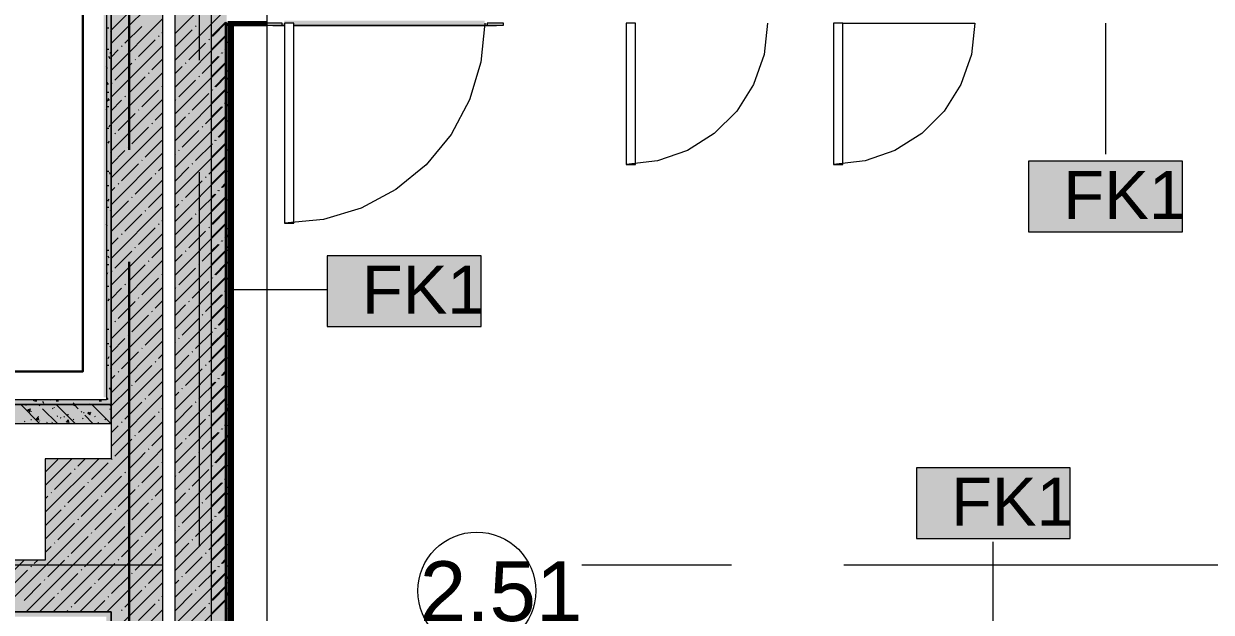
# Model space of a CAD drawing. Header units: millimetres. Extents: x -3817 to 677485, y -22715 to 103890.
# Drawn here: x 411392 to 416431, y 12817 to 15317 of the extents above; entities that cross this region are included whole.
import ezdxf

# ---------------------------------------------------------------- set-up
doc = ezdxf.new("R2010")
doc.units = ezdxf.units.MM
doc.layers.add('PDF _Геометрия', color=7, linetype='Continuous', true_color=0x1d1d1d)
doc.layers.add('PDF _Сплошная заливка', color=7, linetype='Continuous', true_color=0xffffff)
doc.layers.add('PDF _Текст', color=7, linetype='Continuous')
doc.styles.add('PDF GOST-Common', font='arial.ttf')

msp = doc.modelspace()

# ---------------------------------------------------------------- hatches: boundary and pattern name
at = {"layer": 'PDF _Сплошная заливка', "transparency": 33554559}
h = msp.add_hatch(color=256, dxfattribs=at)
h.paths.add_polyline_path([(412189.3, 12319), (412248.6, 12319), (412248.6, 17289.6), (412028.6, 17179.6), (412028.6, 17040.3), (412189.3, 16959.9), (412189.3, 13268.1)], flags=0)
h.paths.add_polyline_path([(412248.6, 17530.3), (412248.6, 17970), (412189.3, 17970), (412189.3, 17559.9)], flags=0)
for points in [[(412252.9, 12319), (412252.9, 16585.1), (412123.6, 16649.8), (412252.9, 16714.4), (412252.9, 17970), (412032.9, 17970), (412032.9, 12319)], [(412248.6, 12519), (412268.6, 12519), (412268.6, 15309), (412248.6, 15309), (412248.6, 13268.1)], [(412252.9, 12519), (412272.9, 12519), (412272.9, 15309), (412252.9, 15309), (412252.9, 14386.7)], [(411762.9, 13619), (411762.9, 13699), (408882.9, 13699), (408882.9, 13659), (408877.9, 13659), (408877.9, 13699), (408339.1, 13699), (408327.5, 13679), (408292.9, 13699), (408287.9, 13699), (408287.9, 13659), (408282.9, 13659), (408282.9, 13699), (408262.9, 13699), (408262.9, 13619), (410521, 13619)], [(411482.9, 12819), (411982.9, 12819), (411982.9, 13469), (411482.9, 13469), (411482.9, 13039)], [(411741.9, 12799), (411742.9, 12799), (411742.9, 12819), (407612.9, 12819), (407612.9, 12799), (410521, 12799)], [(411742.9, 6184), (411762.9, 6184), (411762.9, 12819), (411742.9, 12819), (411742.9, 6185)]]:
    msp.add_hatch(color=256, dxfattribs=at).paths.add_polyline_path(points)
at = {"layer": 'PDF _Сплошная заливка', "true_color": 0x494949, "transparency": 33554559}
h = msp.add_hatch(color=251, dxfattribs=at)
h.paths.add_polyline_path([(413148.6, 15309), (413358.6, 15311), (413358.6, 15319), (413348.6, 15319), (413348.6, 15329), (412498.6, 15329), (412498.6, 15319), (412538.6, 15319), (412538.6, 15309)], flags=0)
h.paths.add_polyline_path([(412448.6, 15309), (412498.6, 15309), (412498.6, 15319), (412488.6, 15319), (412488.6, 15311), (412448.6, 15311)], flags=0)
at = {"layer": 'PDF _Сплошная заливка', "transparency": 33554559}
h = msp.add_hatch(color=256, dxfattribs=at)
h.paths.add_polyline_path([(408282.9, 13699), (408293, 13699.2), (408304.4, 13719), (408262.9, 13719), (408262.9, 13699)], flags=0)
h.paths.add_polyline_path([(411762.9, 13699), (411762.9, 13719), (408350.6, 13719), (408339.1, 13699), (410521, 13699)], flags=0)

# ---------------------------------------------------------------- linework, layer by layer
at = {"layer": 'PDF _Геометрия', "color": 7, "lineweight": 9}
for points in [[(412189.3, 5220.1), (412189.3, 16959.9), (411889.3, 17109.9), (412489.3, 17409.9), (412189.3, 17559.9), (412189.3, 29299.8)], [(412423.6, 29299.8), (412423.6, 17099.8), (412723.6, 16949.8), (412123.6, 16649.8), (412423.6, 16499.8), (412423.6, 4299.8)], [(415983.2, 15318.5), (415983.2, 14762.7)], [(412269.1, 14188.3), (412680.1, 14188.3)], [(411762.9, 13469), (411482.9, 13469), (411482.9, 13039)], [(411982.9, 12819), (411982.9, 13469)], [(415506.6, 12539.5), (415506.6, 13116.2)], [(411482.9, 12819), (411762.9, 12819)]]:
    msp.add_lwpolyline(points, dxfattribs=at)
at = {"layer": 'PDF _Геометрия', "color": 9, "lineweight": 9, "true_color": 0xc0c0c0}
for points in [[(411982.9, 13469), (411982.9, 17069), (411982.9, 17449), (411982.9, 19308.3)], [(412272.9, 19210), (412272.9, 19328.3), (412252.9, 19328.3), (412252.9, 19189), (412272.9, 19189), (412423.6, 19189), (412252.9, 19189), (412252.9, 19308.3), (412032.9, 19308.3), (412032.9, 18198), (412032.9, 17998), (412032.9, 12319), (412252.9, 12319), (412252.9, 15319), (412262.9, 15319)], [(410012.9, 17481), (410012.9, 17469), (411462.9, 17469), (411462.9, 17069), (411462.9, 17049), (411742.9, 17049), (411742.9, 13719), (408350.6, 13719)], [(412189.3, 12319), (412248.6, 12319), (412248.6, 15319), (412258.6, 15319)], [(408262.9, 13619), (411762.9, 13619), (411762.9, 13469)], [(411482.9, 13039), (408132.9, 13039), (408132.9, 12819), (411482.9, 12819)], [(411762.9, 12819), (411762.9, 6184), (411762.9, 12819), (411742.9, 12819), (407632.9, 12819)], [(411382.9, 5689), (408132.9, 5689), (408132.9, 5669), (411382.9, 5669), (411402.9, 5669), (411402.9, 6164), (411762.9, 6164), (411762.9, 5969), (411982.9, 5969), (411982.9, 12819)]]:
    msp.add_lwpolyline(points, dxfattribs=at)
for points in [[(411482.9, 17489), (411482.9, 17569), (411762.9, 17569), (411762.9, 17449), (411762.9, 17069), (411762.9, 13719), (411762.9, 17069), (411742.9, 17069), (411482.9, 17069)], [(412268.6, 12519), (412268.6, 15309), (412248.6, 15309), (412248.6, 12519)], [(412272.9, 12519), (412272.9, 15309), (412252.9, 15309), (412252.9, 12519)], [(411762.9, 13699), (408339.1, 13699)]]:
    msp.add_lwpolyline(points, close=True, dxfattribs=at)
at = {"layer": 'PDF _Геометрия', "color": 231, "lineweight": 30, "true_color": 0xff80c0}
msp.add_lwpolyline([(411362.9, 17369), (408402.7, 17369), (408402.7, 13839), (411642.9, 13839), (411642.9, 16949), (411362.9, 16949)], close=True, dxfattribs=at)
at = {"layer": 'PDF _Геометрия', "color": 253, "lineweight": 9, "true_color": 0xaaaaaa}
for points in [[(412138.6, 15162.3), (412138.6, 15797.3)], [(411838.6, 14780.9), (411838.6, 15415.9)], [(411842.9, 14780.9), (411842.9, 15415.9)], [(413348.6, 15319), (413332.3, 15153.2), (413283.9, 14993.7), (413205.4, 14846.8), (413099.7, 14718), (412970.9, 14612.3), (412823.9, 14533.7), (412664.5, 14485.3), (412498.6, 14469)], [(414548.6, 15319), (414533.6, 15185.5), (414489.2, 15058.7), (414417.7, 14944.9), (414322.7, 14849.9), (414209, 14778.4), (414082.1, 14734), (413948.6, 14719)], [(414868.6, 15319), (415428.6, 15319), (415413.6, 15185.5), (415369.2, 15058.7), (415297.7, 14944.9), (415202.7, 14849.9), (415089, 14778.4), (414962.2, 14734), (414828.6, 14719)], [(412138.6, 13098.6), (412138.6, 14686.1)], [(411838.6, 12717.2), (411838.6, 14304.7)], [(411842.9, 12717.2), (411842.9, 14304.7)], [(407455, 13019), (409482.9, 13019), (411982.9, 13019)], [(413761, 13019), (414396, 13019)], [(414872.2, 13019), (416459.7, 13019)]]:
    msp.add_lwpolyline(points, dxfattribs=at)
at = {"layer": 'PDF _Геометрия', "lineweight": 9}
for points in [[(412032.9, 15274.2), (412252.9, 15494.2)], [(411762.9, 15232.3), (411982.9, 15452.3)], [(412032.9, 15160.1), (412252.9, 15380.1)], [(411762.9, 15118.2), (411982.9, 15338.2)], [(411764.9, 15291.3), (411836.2, 15362.6)], [(412189.3, 15263.8), (412248.6, 15323.1)], [(412192.6, 15262.8), (412252.9, 15323.1)], [(411821.9, 15234.3), (411893.2, 15305.5)], [(411978.7, 15277), (411982.9, 15281.2)], [(412035.7, 15220), (412107, 15291.3)], [(412121.3, 15305.5), (412123.6, 15307.9)], [(411762.9, 15004.2), (411982.9, 15224.2)], [(411807.6, 15220), (411810, 15222.4)], [(411878.9, 15177.2), (411950.2, 15248.5)], [(411964.5, 15262.8), (411966.8, 15265.1)], [(412032.9, 15046.1), (412252.9, 15266.1)], [(412092.8, 15163), (412164, 15234.3)], [(412178.3, 15248.5), (412180.7, 15250.9)], [(412189.3, 15206.7), (412248.6, 15266.1)], [(411762.9, 15175.2), (411793.4, 15205.7)], [(412149.8, 15105.9), (412221.1, 15177.2)], [(412189.3, 15149.7), (412216.8, 15177.2)], [(412231.1, 15191.5), (412233.4, 15193.9)], [(412235.3, 15191.5), (412237.7, 15193.9)], [(412245.3, 15205.7), (412248.6, 15209)], [(412249.6, 15205.7), (412252.9, 15209)], [(411779.1, 15077.4), (411850.4, 15148.7)], [(411864.7, 15163), (411867, 15165.3)], [(411935.9, 15120.2), (411982.9, 15167.1)], [(412032.9, 14932), (412252.9, 15152)], [(412032.9, 15103.1), (412064.3, 15134.5)], [(412078.5, 15148.7), (412080.9, 15151.1)], [(412189.3, 15092.7), (412248.6, 15152)], [(411762.9, 14890.1), (411982.9, 15110.1)], [(411836.2, 15020.4), (411907.4, 15091.7)], [(411921.7, 15105.9), (411924.1, 15108.3)], [(412050, 15006.2), (412121.3, 15077.4)], [(412135.5, 15091.7), (412137.9, 15094.1)], [(412202.6, 15048.9), (412248.6, 15095)], [(412206.8, 15048.9), (412252.9, 15095)], [(411764.9, 15063.2), (411767.2, 15065.6)], [(411893.2, 14963.4), (411964.5, 15034.7)], [(411978.7, 15048.9), (411981.1, 15051.3)], [(412032.9, 14818), (412252.9, 15038)], [(412107, 14949.1), (412178.3, 15020.4)], [(412189.3, 14978.6), (412248.6, 15038)], [(412192.6, 15034.7), (412194.9, 15037)], [(411762.9, 14776.1), (411982.9, 14996.1)], [(411762.9, 14947.1), (411807.6, 14991.9)], [(411821.9, 15006.2), (411824.3, 15008.5)], [(412035.7, 14991.9), (412038.1, 14994.3)], [(412245.3, 14977.6), (412247.7, 14980)], [(412249.6, 14977.6), (412252, 14980)], [(411793.4, 14863.6), (411864.7, 14934.9)], [(411878.9, 14949.1), (411881.3, 14951.5)], [(411950.2, 14906.4), (411982.9, 14939)], [(412032.9, 14703.9), (412252.9, 14923.9)], [(412032.9, 14875), (412078.5, 14920.6)], [(412092.8, 14934.9), (412095.1, 14937.2)], [(412164, 14892.1), (412235.3, 14963.4)], [(412189.3, 14921.6), (412231.1, 14963.4)], [(412189.3, 14864.6), (412248.6, 14923.9)], [(411762.9, 14662), (411982.9, 14882)], [(411850.4, 14806.6), (411921.7, 14877.8)], [(411935.9, 14892.1), (411938.3, 14894.5)], [(412149.8, 14877.8), (412152.2, 14880.2)], [(412216.8, 14835.1), (412248.6, 14866.9)], [(412221.1, 14835.1), (412252.9, 14866.9)], [(411762.9, 14833.1), (411764.9, 14835.1)], [(411779.1, 14849.3), (411781.5, 14851.7)], [(411907.4, 14749.5), (411978.7, 14820.8)], [(412064.3, 14792.3), (412135.5, 14863.6)], [(412202.6, 14820.8), (412204.9, 14823.2)], [(412206.8, 14820.8), (412209.2, 14823.2)], [(411762.9, 14719), (411821.9, 14778.1)], [(411762.9, 14548), (411982.9, 14768)], [(411836.2, 14792.3), (411838.5, 14794.7)], [(412032.9, 14589.9), (412252.9, 14809.9)], [(412050, 14778.1), (412052.4, 14780.4)], [(412121.3, 14735.3), (412192.6, 14806.6)], [(412189.3, 14750.5), (412248.6, 14809.9)], [(411807.6, 14649.8), (411878.9, 14721)], [(411893.2, 14735.3), (411895.5, 14737.7)], [(412032.9, 14760.9), (412035.7, 14763.8)], [(412107, 14721), (412109.4, 14723.4)], [(412178.3, 14678.3), (412249.6, 14749.5)], [(412189.3, 14693.5), (412245.3, 14749.5)], [(411864.7, 14592.7), (411935.9, 14664)], [(411950.2, 14678.3), (411952.6, 14680.6)], [(411964.5, 14692.5), (411982.9, 14710.9)], [(412032.9, 14646.9), (412092.8, 14706.8)], [(412032.9, 14475.8), (412252.9, 14695.8)], [(412164, 14664), (412166.4, 14666.4)], [(412189.3, 14636.5), (412248.6, 14695.8)], [(411762.9, 14433.9), (411982.9, 14653.9)], [(411762.9, 14605), (411779.1, 14621.2)], [(411793.4, 14635.5), (411795.8, 14637.9)], [(412078.5, 14578.5), (412149.8, 14649.8)], [(412231.1, 14621.2), (412248.6, 14638.8)], [(412235.3, 14621.2), (412252.9, 14638.8)], [(411764.9, 14492.9), (411836.2, 14564.2)], [(411850.4, 14578.5), (411852.8, 14580.8)], [(411921.7, 14535.7), (411982.9, 14596.9)], [(412032.9, 14361.8), (412252.9, 14581.8)], [(412064.3, 14564.2), (412066.6, 14566.6)], [(412135.5, 14521.4), (412206.8, 14592.7)], [(412189.3, 14579.5), (412202.6, 14592.7)], [(412189.3, 14522.4), (412248.6, 14581.8)], [(412216.8, 14607), (412219.2, 14609.4)], [(412221.1, 14607), (412223.4, 14609.4)], [(411762.9, 14319.9), (411982.9, 14539.9)], [(411907.4, 14521.4), (411909.8, 14523.8)], [(412032.9, 14532.9), (412050, 14550)], [(412189.3, 14465.4), (412248.6, 14524.8)], [(412192.6, 14464.4), (412252.9, 14524.8)], [(411821.9, 14435.9), (411893.2, 14507.2)], [(411964.5, 14464.4), (411966.8, 14466.8)], [(411978.7, 14478.7), (411982.9, 14482.9)], [(412032.9, 14247.7), (412252.9, 14467.7)], [(412035.7, 14421.7), (412107, 14492.9)], [(412121.3, 14507.2), (412123.6, 14509.6)], [(412189.3, 14408.4), (412248.6, 14467.7)], [(411762.9, 14205.8), (411982.9, 14425.8)], [(411807.6, 14421.7), (411810, 14424)], [(411878.9, 14378.9), (411950.2, 14450.2)], [(412092.8, 14364.6), (412164, 14435.9)], [(412178.3, 14450.2), (412180.7, 14452.5)], [(411762.9, 14376.9), (411793.4, 14407.4)], [(411864.7, 14364.6), (411867, 14367)], [(411935.9, 14321.9), (411982.9, 14368.8)], [(412149.8, 14307.6), (412221.1, 14378.9)], [(412189.3, 14351.4), (412216.8, 14378.9)], [(412231.1, 14393.1), (412233.4, 14395.5)], [(412235.3, 14393.1), (412237.7, 14395.5)], [(412245.3, 14407.4), (412248.6, 14410.7)], [(412249.6, 14407.4), (412252.9, 14410.7)], [(411762.9, 14091.8), (411982.9, 14311.8)], [(411779.1, 14279.1), (411850.4, 14350.4)], [(412032.9, 14133.7), (412252.9, 14353.7)], [(412032.9, 14304.8), (412064.3, 14336.1)], [(412078.5, 14350.4), (412080.9, 14352.7)], [(412189.3, 14294.3), (412248.6, 14353.7)], [(411764.9, 14264.8), (411767.2, 14267.2)], [(411836.2, 14222.1), (411907.4, 14293.3)], [(411921.7, 14307.6), (411924.1, 14310)], [(412050, 14207.8), (412121.3, 14279.1)], [(412135.5, 14293.3), (412137.9, 14295.7)], [(412202.6, 14250.6), (412248.6, 14296.7)], [(412206.8, 14250.6), (412252.9, 14296.7)], [(411893.2, 14165), (411964.5, 14236.3)], [(411978.7, 14250.6), (411981.1, 14252.9)], [(412032.9, 14019.6), (412252.9, 14239.6)], [(412107, 14150.8), (412178.3, 14222.1)], [(412189.3, 14180.3), (412248.6, 14239.6)], [(412192.6, 14236.3), (412194.9, 14238.7)], [(411762.9, 13977.7), (411982.9, 14197.7)], [(411762.9, 14148.8), (411807.6, 14193.6)], [(411821.9, 14207.8), (411824.3, 14210.2)], [(412035.7, 14193.6), (412038.1, 14195.9)], [(412164, 14093.8), (412235.3, 14165)], [(412189.3, 14123.3), (412231.1, 14165)], [(412245.3, 14179.3), (412247.7, 14181.7)], [(412249.6, 14179.3), (412252, 14181.7)], [(411793.4, 14065.2), (411864.7, 14136.5)], [(411878.9, 14150.8), (411881.3, 14153.2)], [(411950.2, 14108), (411982.9, 14140.7)], [(412032.9, 13905.6), (412252.9, 14125.6)], [(412032.9, 14076.7), (412078.5, 14122.3)], [(412092.8, 14136.5), (412095.1, 14138.9)], [(412189.3, 14066.2), (412248.6, 14125.6)], [(411762.9, 13863.7), (411982.9, 14083.7)], [(411850.4, 14008.2), (411921.7, 14079.5)], [(411935.9, 14093.8), (411938.3, 14096.1)], [(412064.3, 13994), (412135.5, 14065.2)], [(412149.8, 14079.5), (412152.2, 14081.9)], [(412216.8, 14036.7), (412248.6, 14068.6)], [(412221.1, 14036.7), (412252.9, 14068.6)], [(411762.9, 14034.8), (411764.9, 14036.7)], [(411779.1, 14051), (411781.5, 14053.4)], [(411907.4, 13951.2), (411978.7, 14022.5)], [(412032.9, 13791.5), (412252.9, 14011.5)], [(412189.3, 13952.2), (412248.6, 14011.5)], [(412202.6, 14022.5), (412204.9, 14024.9)], [(412206.8, 14022.5), (412209.2, 14024.9)], [(411762.9, 13920.7), (411821.9, 13979.7)], [(411762.9, 13749.6), (411982.9, 13969.6)], [(411836.2, 13994), (411838.5, 13996.3)], [(412032.9, 13962.6), (412035.7, 13965.5)], [(412050, 13979.7), (412052.4, 13982.1)], [(412121.3, 13936.9), (412192.6, 14008.2)], [(411807.6, 13851.4), (411878.9, 13922.7)], [(411893.2, 13936.9), (411895.5, 13939.3)], [(411964.5, 13894.2), (411982.9, 13912.6)], [(412032.9, 13848.6), (412092.8, 13908.4)], [(412107, 13922.7), (412109.4, 13925.1)], [(412178.3, 13879.9), (412249.6, 13951.2)], [(412189.3, 13895.2), (412245.3, 13951.2)], [(411864.7, 13794.4), (411935.9, 13865.7)], [(411950.2, 13879.9), (411952.6, 13882.3)], [(412032.9, 13677.5), (412252.9, 13897.5)], [(412164, 13865.7), (412166.4, 13868)], [(412189.3, 13838.2), (412248.6, 13897.5)], [(411762.9, 13635.6), (411982.9, 13855.6)], [(411762.9, 13806.7), (411779.1, 13822.9)], [(411793.4, 13837.2), (411795.8, 13839.5)], [(412078.5, 13780.1), (412149.8, 13851.4)], [(412216.8, 13808.6), (412219.2, 13811)], [(412221.1, 13808.6), (412223.4, 13811)], [(412231.1, 13822.9), (412248.6, 13840.5)], [(412235.3, 13822.9), (412252.9, 13840.5)], [(411764.9, 13694.6), (411836.2, 13765.9)], [(411850.4, 13780.1), (411852.8, 13782.5)], [(411921.7, 13737.4), (411982.9, 13798.6)], [(412032.9, 13563.4), (412252.9, 13783.4)], [(412064.3, 13765.9), (412066.6, 13768.2)], [(412135.5, 13723.1), (412206.8, 13794.4)], [(412189.3, 13781.1), (412202.6, 13794.4)], [(412189.3, 13724.1), (412248.6, 13783.4)], [(411762.9, 13521.5), (411982.9, 13741.5)], [(411821.9, 13637.6), (411893.2, 13708.8)], [(411907.4, 13723.1), (411909.8, 13725.5)], [(412032.9, 13734.5), (412050, 13751.6)], [(412121.3, 13708.8), (412123.6, 13711.2)], [(412189.3, 13667.1), (412248.6, 13726.4)], [(412192.6, 13666.1), (412252.9, 13726.4)], [(411964.5, 13666.1), (411966.8, 13668.4)], [(411978.7, 13680.3), (411982.9, 13684.5)], [(412032.9, 13449.4), (412252.9, 13669.4)], [(412035.7, 13623.3), (412107, 13694.6)], [(412189.3, 13610.1), (412248.6, 13669.4)], [(411482.9, 13127.5), (411824.4, 13469), (411982.9, 13627.5)], [(411762.9, 13578.6), (411793.4, 13609.1)], [(411807.6, 13623.3), (411810, 13625.7)], [(411878.9, 13580.5), (411950.2, 13651.8)], [(412092.8, 13566.3), (412164, 13637.6)], [(412178.3, 13651.8), (412180.7, 13654.2)], [(412245.3, 13609.1), (412248.6, 13612.4)], [(412249.6, 13609.1), (412252.9, 13612.4)], [(411864.7, 13566.3), (411867, 13568.7)], [(411935.9, 13523.5), (411982.9, 13570.5)], [(412032.9, 13335.3), (412252.9, 13555.3)], [(412149.8, 13509.3), (412221.1, 13580.5)], [(412189.3, 13553), (412216.8, 13580.5)], [(412189.3, 13496), (412248.6, 13555.3)], [(412231.1, 13594.8), (412233.4, 13597.2)], [(412235.3, 13594.8), (412237.7, 13597.2)], [(411288.5, 12819), (411482.9, 13013.4), (411938.5, 13469), (411982.9, 13513.4)], [(411779.1, 13480.7), (411850.4, 13552)], [(411921.7, 13509.3), (411924.1, 13511.6)], [(412032.9, 13506.4), (412064.3, 13537.8)], [(412078.5, 13552), (412080.9, 13554.4)], [(411482.9, 13355.6), (411596.3, 13469)], [(411482.9, 13241.5), (411710.4, 13469)], [(411482.9, 13412.6), (411536.8, 13466.5)], [(411622.3, 13438), (411653.3, 13469)], [(411764.9, 13466.5), (411767.2, 13468.9)], [(411836.2, 13423.7), (411881.4, 13469), (411907.4, 13495)], [(411978.7, 13452.2), (411981.1, 13454.6)], [(412050, 13409.5), (412121.3, 13480.7)], [(412135.5, 13495), (412137.9, 13497.4)], [(412202.6, 13452.2), (412248.6, 13498.3)], [(412206.8, 13452.2), (412252.9, 13498.3)], [(411522.5, 13338.2), (411593.8, 13409.5)], [(411608.1, 13423.7), (411610.4, 13426.1)], [(411679.3, 13381), (411750.6, 13452.2)], [(411821.9, 13409.5), (411824.3, 13411.8)], [(411893.2, 13366.7), (411964.5, 13438)], [(412032.9, 13221.3), (412252.9, 13441.3)], [(412107, 13352.4), (412178.3, 13423.7)], [(412189.3, 13382), (412248.6, 13441.3)], [(412192.6, 13438), (412194.9, 13440.3)], [(411402.5, 12819), (411482.9, 12899.4), (411982.9, 13399.4)], [(411665.1, 13366.7), (411667.5, 13369.1)], [(411736.4, 13323.9), (411807.6, 13395.2)], [(411878.9, 13352.4), (411881.3, 13354.8)], [(412035.7, 13395.2), (412038.1, 13397.6)], [(412164, 13295.4), (412235.3, 13366.7)], [(412189.3, 13324.9), (412231.1, 13366.7)], [(412245.3, 13381), (412247.7, 13383.3)], [(412249.6, 13381), (412252, 13383.3)], [(411482.9, 13298.6), (411494, 13309.7)], [(411508.3, 13323.9), (411510.6, 13326.3)], [(411579.5, 13281.2), (411650.8, 13352.4)], [(411722.1, 13309.7), (411724.5, 13312)], [(411793.4, 13266.9), (411864.7, 13338.2)], [(411950.2, 13309.7), (411982.9, 13342.4)], [(412032.9, 13107.2), (412252.9, 13327.2)], [(412032.9, 13278.3), (412078.5, 13323.9)], [(412092.8, 13338.2), (412095.1, 13340.6)], [(412189.5, 13268.1), (412248.6, 13327.2)], [(411516.6, 12819), (411982.9, 13285.3)], [(411565.3, 13266.9), (411567.7, 13269.3)], [(411636.6, 13224.1), (411707.8, 13295.4)], [(411779.1, 13252.6), (411781.5, 13255)], [(411850.4, 13209.9), (411921.7, 13281.2)], [(411935.9, 13295.4), (411938.3, 13297.8)], [(412064.3, 13195.6), (412135.5, 13266.9)], [(412149.8, 13281.2), (412152.2, 13283.5)], [(412216.8, 13238.4), (412248.6, 13270.2)], [(412221.1, 13238.4), (412252.9, 13270.2)], [(411482.9, 13184.5), (411551, 13252.6)], [(411622.3, 13209.9), (411624.7, 13212.3)], [(411693.6, 13167.1), (411764.9, 13238.4)], [(411907.4, 13152.9), (411978.7, 13224.1)], [(412032.9, 12993.2), (412252.9, 13213.2)], [(412121.3, 13138.6), (412192.6, 13209.9)], [(412189.3, 13153.9), (412248.6, 13213.2)], [(412202.6, 13224.1), (412204.9, 13226.5)], [(412206.8, 13224.1), (412209.2, 13226.5)], [(411536.8, 13124.3), (411608.1, 13195.6)], [(411630.6, 12819), (411982.9, 13171.3)], [(411679.3, 13152.9), (411681.7, 13155.2)], [(411750.6, 13110.1), (411821.9, 13181.4)], [(411836.2, 13195.6), (411838.5, 13198)], [(412032.9, 13164.3), (412035.7, 13167.1)], [(412050, 13181.4), (412052.4, 13183.7)], [(412178.3, 13081.6), (412249.6, 13152.9)], [(412189.3, 13096.8), (412245.3, 13152.9)], [(411522.5, 13110.1), (411524.9, 13112.5)], [(411593.8, 13067.3), (411665.1, 13138.6)], [(411807.6, 13053.1), (411878.9, 13124.3)], [(411893.2, 13138.6), (411895.5, 13141)], [(411964.5, 13095.8), (411982.9, 13114.3)], [(412032.9, 13050.2), (412092.8, 13110.1)], [(412107, 13124.3), (412109.4, 13126.7)], [(411482.9, 13070.5), (411508.3, 13095.8)], [(411579.5, 13053.1), (411581.9, 13055.4)], [(411650.8, 13010.3), (411722.1, 13081.6)], [(411736.4, 13095.8), (411738.7, 13098.2)], [(411744.7, 12819), (411982.9, 13057.2)], [(411864.7, 12996), (411935.9, 13067.3)], [(411950.2, 13081.6), (411952.6, 13083.9)], [(412032.9, 12879.1), (412252.9, 13099.1)], [(412078.5, 12981.8), (412149.8, 13053.1)], [(412164, 13067.3), (412166.4, 13069.7)], [(412189.3, 13039.8), (412248.6, 13099.1)], [(411174.4, 12819), (411394.4, 13039)], [(411422.7, 13010.3), (411425.1, 13012.7)], [(411437, 13024.5), (411451.4, 13039)], [(411494, 12967.5), (411565.3, 13038.8)], [(411707.8, 12953.3), (411779.1, 13024.5)], [(411793.4, 13038.8), (411795.8, 13041.2)], [(412216.8, 13010.3), (412219.2, 13012.7)], [(412221.1, 13010.3), (412223.4, 13012.7)], [(412231.1, 13024.5), (412248.6, 13042.1)], [(412235.3, 13024.5), (412252.9, 13042.1)], [(411337.2, 12924.8), (411408.5, 12996)], [(411479.7, 12953.3), (411482.1, 12955.6)], [(411551, 12910.5), (411622.3, 12981.8)], [(411636.6, 12996), (411638.9, 12998.4)], [(411764.9, 12896.2), (411836.2, 12967.5)], [(411850.4, 12981.8), (411852.8, 12984.2)], [(411921.7, 12939), (411982.9, 13000.2)], [(412032.9, 12765.1), (412252.9, 12985.1)], [(412032.9, 12936.2), (412050, 12953.3)], [(412064.3, 12967.5), (412066.6, 12969.9)], [(412135.5, 12924.8), (412206.8, 12996)], [(412189.3, 12982.8), (412202.6, 12996)], [(412189.3, 12925.8), (412248.6, 12985.1)], [(411394.2, 12867.7), (411465.5, 12939)], [(411608.1, 12853.5), (411679.3, 12924.8)], [(411693.6, 12939), (411696, 12941.4)], [(411762.9, 12723.2), (411858.7, 12819), (411982.9, 12943.2)], [(411821.9, 12839.2), (411893.2, 12910.5)], [(411907.4, 12924.8), (411909.8, 12927.1)], [(412121.3, 12910.5), (412123.6, 12912.9)], [(412189.3, 12868.7), (412248.6, 12928.1)], [(412192.6, 12867.7), (412252.9, 12928.1)], [(411459.5, 12819), (411482.9, 12842.4), (411522.5, 12882)], [(411536.8, 12896.2), (411539.1, 12898.6)], [(411687.6, 12819), (411736.4, 12867.7)], [(411750.6, 12882), (411753, 12884.4)], [(411878.9, 12782.2), (411915.7, 12819), (411950.2, 12853.5)], [(411964.5, 12867.7), (411966.8, 12870.1)], [(411978.7, 12882), (411982.9, 12886.2)], [(412032.9, 12651), (412252.9, 12871)], [(412035.7, 12825), (412107, 12896.2)], [(412178.3, 12853.5), (412180.7, 12855.8)], [(412189.3, 12811.7), (412248.6, 12871)], [(411573.6, 12819), (411579.5, 12825)], [(411593.8, 12839.2), (411596.2, 12841.6)], [(411762.9, 12609.1), (411972.8, 12819), (411982.9, 12829.1)], [(411807.6, 12825), (411810, 12827.3)], [(412092.8, 12767.9), (412164, 12839.2)]]:
    msp.add_lwpolyline(points, dxfattribs=at)
at = {"layer": 'PDF _Геометрия', "color": 231, "lineweight": 70, "true_color": 0xff80c0}
for points in [[(412258.6, 15319), (412258.6, 15318), (412268.6, 15318), (412268.6, 12519), (412269.6, 12519), (412269.6, 15318), (412418.6, 15318)], [(412262.9, 15319), (412262.9, 15318), (412272.9, 15318), (412272.9, 12519), (412273.9, 12519), (412273.9, 15318), (412422.9, 15318)]]:
    msp.add_lwpolyline(points, dxfattribs=at)
at = {"layer": 'PDF _Геометрия', "color": 253, "lineweight": 13, "true_color": 0xaaaaaa}
for points in [[(412488.6, 15319), (412418.6, 15319), (412418.6, 15311), (412488.6, 15311)], [(412498.6, 14469), (412538.6, 14469), (412538.6, 15319), (412498.6, 15319)], [(413358.6, 15319), (413358.6, 15311), (413428.6, 15311), (413428.6, 15319)], [(413948.6, 14719), (413988.6, 14719), (413988.6, 15319), (413948.6, 15319)], [(414828.6, 14719), (414868.6, 14719), (414868.6, 15319), (414828.6, 15319)]]:
    msp.add_lwpolyline(points, close=True, dxfattribs=at)
msp.add_lwpolyline([(412422.9, 15319), (412422.9, 15311)], dxfattribs=at)
at = {"layer": 'PDF _Геометрия', "color": 253, "lineweight": 9, "true_color": 0x9b9b9b}
for points in [[(411743, 15299.7), (411753, 15299.7)], [(411762.9, 15283.1), (411760.9, 15286.4)], [(412256.9, 15238.8), (412266.9, 15238.8)], [(412261.1, 15238.8), (412271.2, 15238.8)], [(411743, 15208.3), (411753, 15208.3)], [(411758.9, 15168.1), (411753.9, 15176.8)], [(411762.9, 15198.5), (411758.3, 15190.6)], [(412268.6, 15192.2), (412267.5, 15194.2)], [(412272.9, 15192.2), (412271.7, 15194.2)], [(411747.7, 15126.4), (411742.9, 15134.8)], [(411751.8, 15058.4), (411746.8, 15067.1)], [(412250.2, 15102.2), (412248.6, 15104.9)], [(412257.6, 15087.4), (412252.6, 15078.7)], [(412254.4, 15102.2), (412252.9, 15104.9)], [(412261.9, 15087.4), (412256.8, 15078.7)], [(412256.9, 15116.8), (412266.9, 15116.8)], [(412261.1, 15116.8), (412271.2, 15116.8)], [(411743, 15025.4), (411753, 15025.4)], [(412256.9, 15025.4), (412266.9, 15025.4)], [(412261.1, 15025.4), (412271.2, 15025.4)], [(412268.6, 15045.6), (412263.7, 15037.1)], [(412272.9, 15045.6), (412268, 15037.1)], [(411751.1, 14995.2), (411746, 14986.5)], [(411755.9, 14990.4), (411750.9, 14999.1)], [(412258.4, 14966.2), (412253.3, 14974.9)], [(412262.6, 14966.2), (412257.6, 14974.9)], [(411744.7, 14948.7), (411742.9, 14951.9)], [(411743, 14964.4), (411753, 14964.4)], [(411743, 14873), (411753, 14873)], [(411758.1, 14885.5), (411753.1, 14876.8)], [(412256.9, 14903.5), (412266.9, 14903.5)], [(412261.1, 14903.5), (412271.2, 14903.5)], [(411754.1, 14817.5), (411749, 14808.8)], [(412268.6, 14862.7), (412266.7, 14859.4)], [(412272.9, 14862.7), (412271, 14859.4)], [(411762.9, 14771.8), (411760.2, 14767.1)], [(412256.9, 14781.6), (412266.9, 14781.6)], [(412261.1, 14781.6), (412271.2, 14781.6)], [(411743, 14690.1), (411753, 14690.1)], [(411761.1, 14676.6), (411756.1, 14685.3)], [(412256.9, 14690.1), (412266.9, 14690.1)], [(412261.1, 14690.1), (412271.2, 14690.1)], [(411743, 14629.2), (411753, 14629.2)], [(412268.6, 14618.9), (412265.6, 14613.6)], [(412272.9, 14618.9), (412269.9, 14613.6)], [(411753, 14571.7), (411747.9, 14563)], [(412256.9, 14568.2), (412266.9, 14568.2)], [(412261.1, 14568.2), (412271.2, 14568.2)], [(412267.6, 14584.3), (412262.6, 14593.1)], [(412271.9, 14584.4), (412266.8, 14593.1)], [(411743, 14537.7), (411753, 14537.7)], [(411762.9, 14528), (411759.1, 14521.4)], [(412268.6, 14521.6), (412266.7, 14525)], [(412272.9, 14521.6), (412270.9, 14525)], [(411746.9, 14457.3), (411742.9, 14464.3)], [(412258.4, 14418.3), (412253.4, 14409.5)], [(412256.9, 14446.3), (412266.9, 14446.3)], [(412262.7, 14418.3), (412257.6, 14409.5)], [(412264.6, 14406.6), (412259.6, 14415.4)], [(412261.1, 14446.3), (412271.2, 14446.3)], [(412268.9, 14406.6), (412263.9, 14415.4)], [(412253.5, 14365), (412248.6, 14373.4)], [(412257.7, 14365), (412252.9, 14373.4)], [(411743, 14354.8), (411753, 14354.8)], [(411755.1, 14321.2), (411750.1, 14329.9)], [(412256.9, 14354.8), (412266.9, 14354.8)], [(412261.1, 14354.8), (412271.2, 14354.8)], [(411743, 14293.9), (411753, 14293.9)], [(412257.6, 14297), (412252.5, 14305.7)], [(412261.8, 14297), (412256.8, 14305.7)], [(412265.5, 14308.6), (412260.5, 14299.9)], [(412269.7, 14308.6), (412264.7, 14299.9)], [(411747.8, 14258), (411742.9, 14249.5)], [(412261.4, 14240.5), (412256.4, 14231.8)], [(412261.6, 14228.9), (412256.6, 14237.7)], [(412256.9, 14232.9), (412266.9, 14232.9)], [(412265.6, 14240.6), (412260.6, 14231.8)], [(412265.9, 14228.9), (412260.9, 14237.7)], [(412261.1, 14232.9), (412271.2, 14232.9)], [(411743.7, 14189.9), (411742.9, 14188.5)], [(411743, 14202.4), (411753, 14202.4)], [(412250.5, 14187.3), (412248.6, 14190.5)], [(412254.7, 14187.3), (412252.9, 14190.5)], [(412268.6, 14192.1), (412267.5, 14190.2)], [(412272.9, 14192.1), (412271.8, 14190.2)], [(411754.9, 14148.3), (411749.8, 14139.6)], [(412256.9, 14111), (412266.9, 14111)], [(412261.1, 14111), (412271.2, 14111)], [(411743, 14019.6), (411753, 14019.6)], [(412256.9, 14019.6), (412266.9, 14019.6)], [(412261.1, 14019.6), (412271.2, 14019.6)], [(411743, 13958.6), (411753, 13958.6)], [(412260.3, 13994.8), (412255.3, 13986.1)], [(412264.6, 13994.8), (412259.5, 13986.1)], [(411762.9, 13941.9), (411759.3, 13948.1)], [(412266.8, 13915.2), (412261.8, 13923.9)], [(412271.1, 13915.2), (412266, 13923.9)], [(412268.6, 13948.3), (412266.4, 13944.5)], [(412272.9, 13948.3), (412270.7, 13944.5)], [(411743, 13867.2), (411753, 13867.2)], [(411753.8, 13902.6), (411748.7, 13893.9)], [(412256.9, 13897.6), (412266.9, 13897.6)], [(412261.1, 13897.6), (412271.2, 13897.6)], [(411762.9, 13857.4), (411759.9, 13852.2)], [(411761.4, 13761.7), (411756.3, 13770.4)], [(412256.9, 13775.7), (412266.9, 13775.7)], [(412261.1, 13775.7), (412271.2, 13775.7)], [(411436.5, 13714.9), (411434.1, 13719)], [(411438.2, 13714.8), (411448.2, 13714.8)], [(411478.1, 13703.7), (411473.1, 13712.4)], [(411507, 13719), (411506, 13717.3)], [(411529.6, 13714.8), (411539.7, 13714.8)], [(411605.4, 13706.6), (411601, 13699)], [(411712.5, 13714.8), (411722.5, 13714.8)], [(411750.2, 13720), (411745.2, 13728.8)], [(411673.5, 13702.6), (411671.4, 13699)], [(412252.7, 13695.8), (412248.6, 13702.8)], [(412255.1, 13681), (412250.1, 13672.3)], [(412256.9, 13695.8), (412252.9, 13702.8)], [(412259.4, 13681), (412254.3, 13672.3)], [(412256.9, 13684.3), (412266.9, 13684.3)], [(412261.1, 13684.3), (412271.2, 13684.3)], [(412251, 13613), (412248.6, 13608.9)], [(412255.3, 13613), (412252.9, 13608.9)], [(412260.8, 13559.8), (412255.8, 13568.5)], [(412256.9, 13562.4), (412266.9, 13562.4)], [(412262.2, 13571.4), (412257.2, 13562.7)], [(412265.1, 13559.8), (412260.1, 13568.5)], [(412261.1, 13562.4), (412271.2, 13562.4)], [(412266.4, 13571.4), (412261.4, 13562.7)], [(412256.9, 13440.4), (412266.9, 13440.4)], [(412261.1, 13440.4), (412271.2, 13440.4)], [(412249.9, 13367.3), (412248.6, 13365)], [(412254.2, 13367.3), (412252.9, 13365)], [(412261.1, 13325.6), (412256.1, 13316.9)], [(412256.9, 13349), (412266.9, 13349)], [(412265.4, 13325.6), (412260.3, 13316.9)], [(412261.1, 13349), (412271.2, 13349)], [(412268.6, 13277.7), (412267.2, 13275.3)], [(412272.9, 13277.7), (412271.5, 13275.3)], [(412256.9, 13227.1), (412266.9, 13227.1)], [(412261.1, 13227.1), (412271.2, 13227.1)], [(412268.6, 13180.5), (412265.1, 13186.7)], [(412272.9, 13180.5), (412269.3, 13186.7)], [(412256.9, 13105.2), (412266.9, 13105.2)], [(412261.1, 13105.2), (412271.2, 13105.2)], [(412256.9, 13013.7), (412266.9, 13013.7)], [(412261.1, 13013.7), (412271.2, 13013.7)], [(412267.1, 13000.3), (412262.1, 13009)], [(412271.4, 13000.3), (412266.3, 13009)], [(412256, 12958.6), (412250.9, 12967.3)], [(412260.2, 12958.6), (412255.2, 12967.3)], [(412251.8, 12943.8), (412248.6, 12938.3)], [(412256.1, 12943.8), (412252.9, 12938.3)], [(412260, 12890.6), (412255, 12899.3)], [(412256.9, 12891.8), (412266.9, 12891.8)], [(412264.3, 12890.6), (412259.3, 12899.3)], [(412261.1, 12891.8), (412271.2, 12891.8)], [(412264.1, 12822.6), (412259.1, 12831.3)], [(412268.4, 12822.6), (412263.3, 12831.3)]]:
    msp.add_lwpolyline(points, dxfattribs=at)
at = {"layer": 'PDF _Геометрия', "color": 7, "lineweight": 9}
for points in [[(412448.6, 15309), (412498.6, 15309)], [(412538.6, 15309), (413398.6, 15309)], [(416309.7, 14732.6), (415656.6, 14732.6), (415656.6, 14432.6), (416309.7, 14432.6)], [(413333.2, 14330.2), (412680.1, 14330.2), (412680.1, 14030.2), (413333.2, 14030.2)], [(411762.9, 13719), (411762.9, 13699), (411762.9, 13619), (411762.9, 13699)], [(415833.2, 13430.1), (415180.1, 13430.1), (415180.1, 13130.1), (415833.2, 13130.1)]]:
    msp.add_lwpolyline(points, close=True, dxfattribs=at)
at = {"layer": 'PDF _Геометрия', "color": 252, "lineweight": 9, "true_color": 0x878787}
for points in [[(411459.6, 13619), (411379.6, 13699)], [(411401.1, 13697), (411404.4, 13697.5)], [(411417.9, 13670.4), (411409, 13676.3), (411421.5, 13681.1)], [(411415.9, 13669.8), (411418.3, 13667.5)], [(411417.9, 13670.3), (411421.5, 13681)], [(411423.2, 13670), (411425.8, 13672)], [(411459.9, 13694.3), (411457.3, 13696.8)], [(411535.1, 13619), (411472.4, 13681.7)], [(411514.4, 13682.5), (411517.1, 13684.5)], [(411519.5, 13687.6), (411522, 13685.3)], [(411610.5, 13619), (411530.5, 13699)], [(411578.5, 13656.4), (411581.8, 13656.9)], [(411604.3, 13693.9), (411606.9, 13695.9)], [(411623.3, 13681.7), (411606, 13699)], [(411638.4, 13666.6), (411635.9, 13669.1)], [(411645.8, 13665.3), (411649.1, 13665.7)], [(411673.4, 13656.1), (411664.5, 13662.1), (411677, 13666.9)], [(411665.8, 13666.3), (411668.3, 13664.1)], [(411673.4, 13656.1), (411677, 13666.8)], [(411761.4, 13619), (411681.4, 13699)], [(411762.9, 13693), (411756.9, 13699)], [(411758.1, 13680.1), (411761.4, 13680.5)], [(411394.3, 13628.9), (411397.1, 13627.1)], [(411421.7, 13635.8), (411425, 13636.2)], [(411456.2, 13634.1), (411445.6, 13635), (411454.2, 13645.2)], [(411451.7, 13648.8), (411454.5, 13647)], [(411456.2, 13634), (411454.2, 13645.2)], [(411458.5, 13630.7), (411460.9, 13628.5)], [(411489.2, 13624.9), (411492, 13623.1)], [(411512.3, 13623.3), (411514.9, 13625.3)], [(411534, 13650.6), (411537.3, 13651)], [(411546.6, 13644.8), (411549.4, 13643)], [(411562.1, 13648.5), (411564.6, 13646.3)], [(411583.8, 13622.9), (411573.1, 13623.9), (411581.7, 13634.1)], [(411583.8, 13622.9), (411581.7, 13634)], [(411584.1, 13620.9), (411586.9, 13619.1)], [(411602.1, 13634.7), (411604.8, 13636.7)], [(411641.5, 13640.8), (411644.3, 13639)], [(411686, 13619), (411651, 13654)], [(411694.4, 13648), (411697.1, 13650.1)], [(411705.9, 13619), (411709.2, 13622.9)], [(411709.9, 13619), (411709.2, 13622.9)], [(411736.4, 13636.8), (411739.3, 13635)]]:
    msp.add_lwpolyline(points, dxfattribs=at)
at = {"layer": 'PDF _Геометрия', "color": 7, "lineweight": 9}
msp.add_circle((413314.7, 12907.6), 250, dxfattribs=at)
msp.add_circle((413314.7, 12907.6), 250, dxfattribs=at)
at = {"layer": 'PDF _Сплошная заливка', "color": 135, "lineweight": 35, "true_color": 0x3f92ba, "transparency": 33554559}
msp.add_solid([(411742.9, 13730), (411742.9, 17049), (411731.9, 13730), (411731.9, 17049)], dxfattribs=at)
at = {"layer": 'PDF _Сплошная заливка', "lineweight": 35, "transparency": 33554559}
for points in [[(411762.9, 13719), (411762.9, 17069), (411742.9, 13719), (411742.9, 17069)], [(411982.9, 13469), (411982.9, 17069), (411762.9, 13469), (411762.9, 17069)], [(408132.9, 12819), (411482.9, 12819), (408132.9, 13039), (411482.9, 13039)], [(411982.9, 5969), (411982.9, 12819), (411762.9, 5969), (411762.9, 12819)]]:
    msp.add_solid(points, dxfattribs=at)
at = {"layer": 'PDF _Сплошная заливка', "lineweight": 9, "transparency": 33554559}
for points in [[(416309.7, 14732.6), (415656.6, 14732.6), (416309.7, 14432.6), (415656.6, 14432.6)], [(413333.2, 14330.2), (412680.1, 14330.2), (413333.2, 14030.2), (412680.1, 14030.2)], [(415833.2, 13430.1), (415180.1, 13430.1), (415833.2, 13130.1), (415180.1, 13130.1)]]:
    msp.add_solid(points, dxfattribs=at)
at = {"layer": 'PDF _Сплошная заливка', "color": 254, "lineweight": 35, "true_color": 0xffb9dc, "transparency": 33554559}
msp.add_solid([(412268.6, 12519), (412269.6, 12519), (412268.6, 13268.1)], dxfattribs=at)

# ---------------------------------------------------------------- texts
at = {"layer": 'PDF _Текст', "char_height": 203.2, "attachment_point": 4, "style": 'PDF GOST-Common'}
for insert in [(415803.7, 14589.2), (412827.2, 14186.8), (415327.2, 13286.7)]:
    msp.add_mtext('FK1', dxfattribs=dict(at, insert=insert))
at = {"layer": 'PDF _Текст', "color": 250, "true_color": 0x3c3c3c, "insert": (413072.9, 12904.8), "char_height": 254, "attachment_point": 4, "style": 'PDF GOST-Common'}
msp.add_mtext('2.51', dxfattribs=at)

doc.saveas('drawing.dxf')
